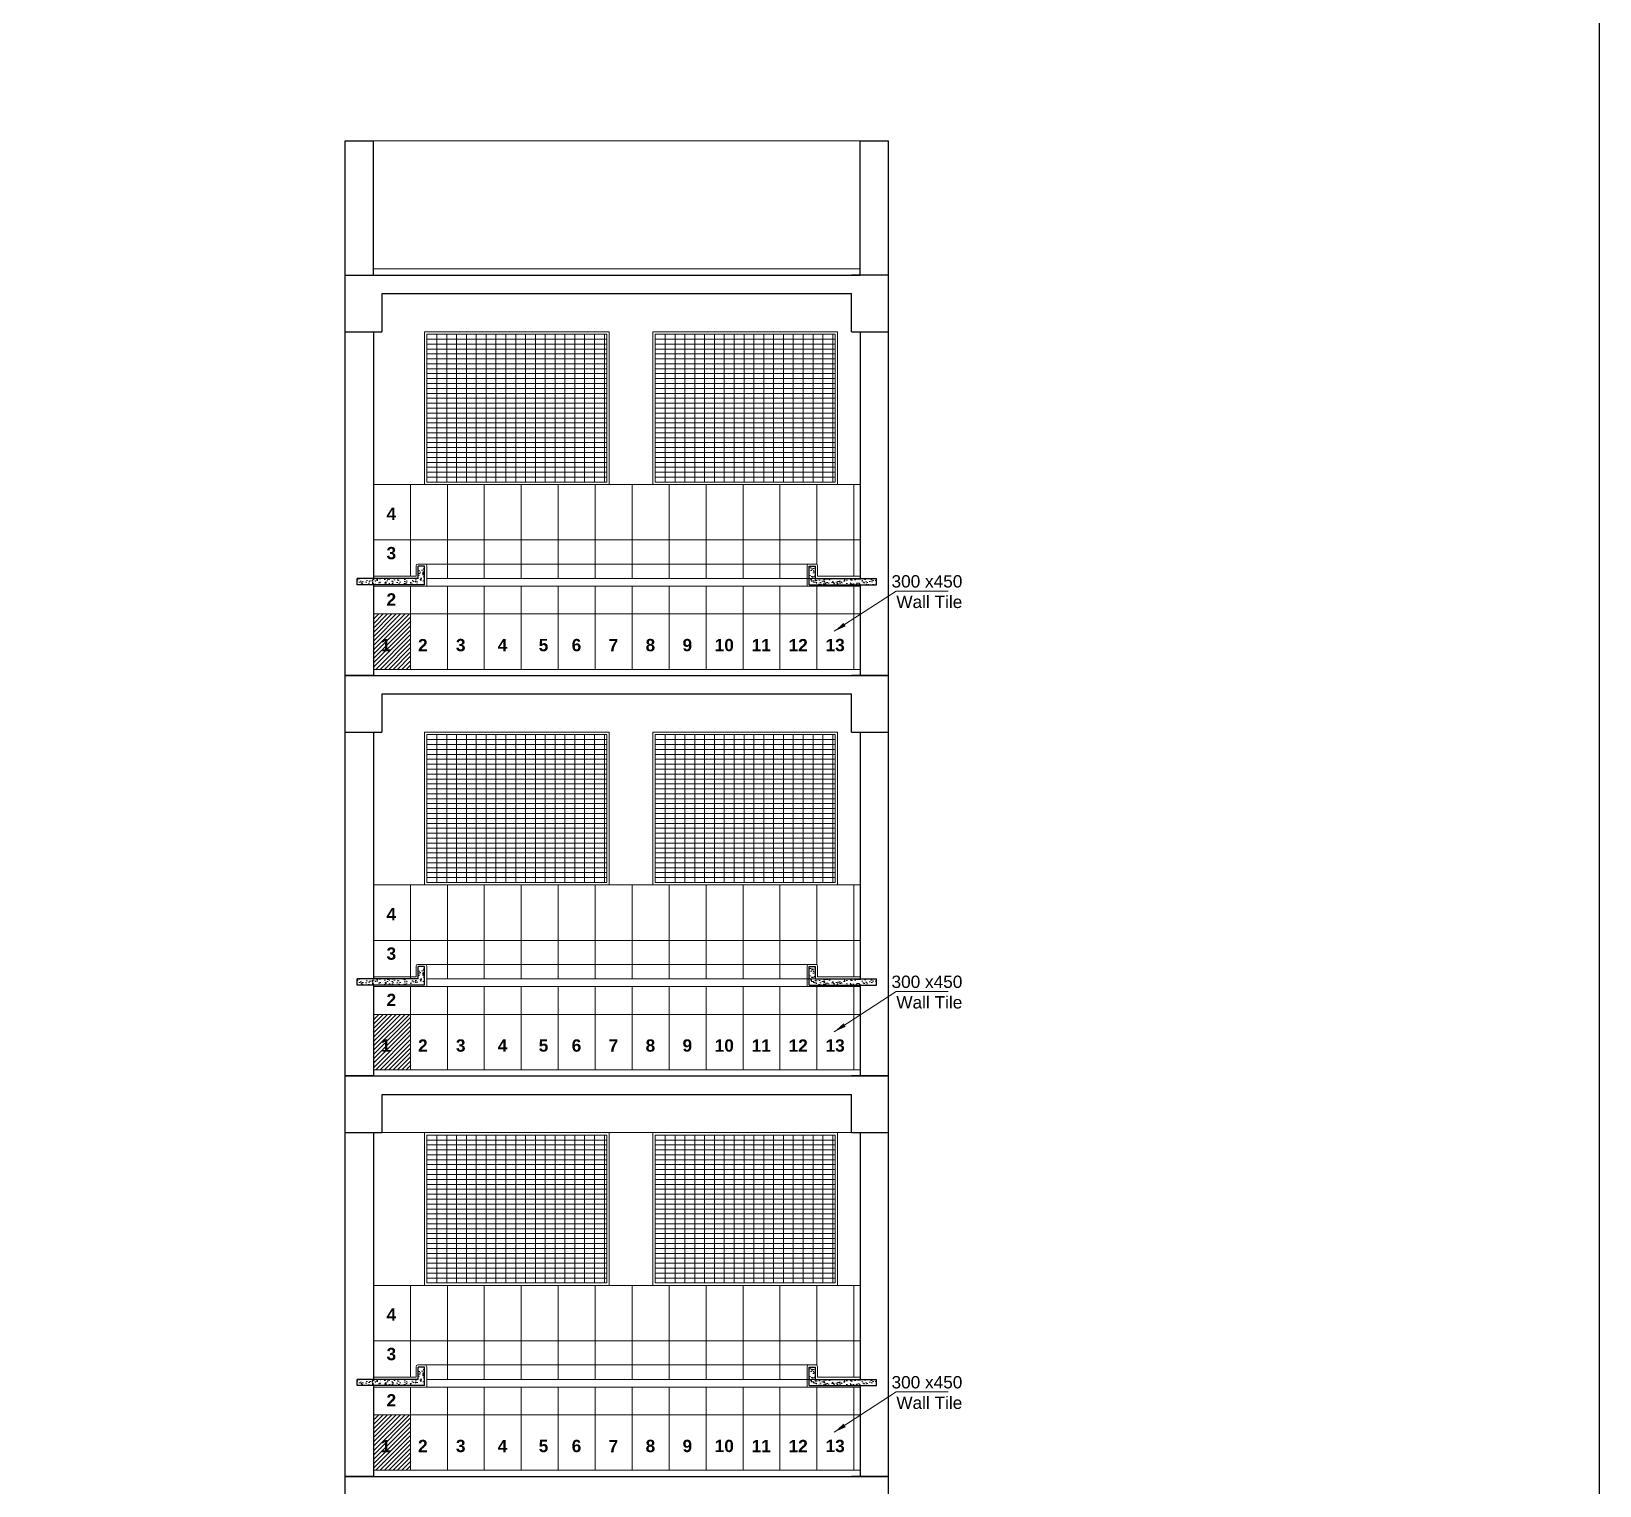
# Model space of a CAD drawing. Header units: millimetres. Extents: x 3614 to 12428, y -844 to 6844.
# Drawn here: x 5612.4 to 5625.13, y -794.85 to -783.04 of the extents above; entities that cross this region are included whole.
import ezdxf

# ---------------------------------------------------------------- set-up
doc = ezdxf.new("R2010")
doc.units = ezdxf.units.MM
doc.header["$LTSCALE"] = 40
doc.header["$MEASUREMENT"] = 0
doc.linetypes.add('DASHED', pattern=[0.75, 0.5, -0.25])
doc.layers.get('0').update_dxf_attribs({"linetype": 'CONTINUOUS', "lineweight": 20})
for name, color, linetype, lineweight in [('brick Hatch', 30, 'CONTINUOUS', 13), ('Dim', 220, 'CONTINUOUS', 15), ('Door', 54, 'CONTINUOUS', 18), ('FLOOR FINISH', 10, 'CONTINUOUS', 15), ('Hatch', 42, 'CONTINUOUS', 15), ('Plaster', 141, 'CONTINUOUS', 5), ('slab', 7, 'CONTINUOUS', 30), ('TEXT', 7, 'CONTINUOUS', 20), ('Ventilator', 6, 'DASHED', 18), ('Wall', 7, 'CONTINUOUS', 30), ('WALL TILE', 40, 'CONTINUOUS', 13)]:
    doc.layers.add(name, color=color, linetype=linetype, lineweight=lineweight)
doc.styles.add('DIM', font='arial.ttf')
doc.styles.add('dim-stylus bt', font='arial.ttf')
doc.dimstyles.new('Copy of 1  100 SMALL', dxfattribs={"dimscale": 100, "dimtxt": 4.5, "dimasz": 3, "dimexe": 1.5, "dimexo": 0, "dimgap": 1, "dimtad": 1, "dimdec": 0, "dimzin": 0, "dimdsep": 46, "dimtxsty": 'dim-stylus bt', "dimblk": 'ARCHTICK', "dimcen": 0, "dimdle": 1.5, "dimclrd": 256, "dimclre": 256, "dimclrt": 7, "dimadec": 0, "dimazin": 0, "dimtfac": 0.7, "dimtdec": 0, "dimtofl": 0, "dimtmove": 2, "dimatfit": 3, "dimfxl": 0, "dimtolj": 1, "dimtzin": 0, "dimlwd": 15, "dimlwe": 15, "dimarcsym": 0})
pattern_1 = [(50, (2242.05193, -279.82794), (0.0717260183, -0.0062752135), [0.0075, -0.0825]), (355, (2242.05193, -279.82794), (-0.0138751334, 0.0752192134), [0.006, -0.066]), (100.4514, (2242.05791, -279.828464), (0.0578509382, 0.0689439542), [0.006374019, -0.0701142112]), (46.1842, (2242.05193, -279.80794), (0.1067241049, -0.0165519014), [0.01125, -0.12375]), (96.6356, (2242.06083, -279.80932), (0.0934662706, 0.097411787), [0.0095610288, -0.1051713]), (351.1842, (2242.05193, -279.80794), (0.0934661945, 0.09741186), [0.009, -0.099]), (21, (2242.06193, -279.81294), (0.0596907052, -0.0402618891), [0.0075, -0.0825]), (326, (2242.06193, -279.81294), (0.0243315332, 0.0725150045), [0.006, -0.066]), (71.4514, (2242.066906, -279.816296), (0.0840222629, 0.0322530497), [0.006374019, -0.0701142112]), (37.5, (2242.051932, -279.82794), (0.00121598553, 0.03328938538), [0, -0.0652, 0, -0.067, 0, -0.06625]), (7.5, (2242.05193, -279.82794), (0.02630695374, 0.0394411712), [0, -0.0382, 0, -0.0637, 0, -0.02525]), (327.5, (2242.029632, -279.82794), (0.05338224362, -0.00225548717), [0, -0.025, 0, -0.078, 0, -0.1035]), (317.5, (2242.01963, -279.82794), (0.05831861693, 0.01001049823), [0, -0.0325, 0, -0.0518, 0, -0.0735])]
pattern_2 = [(50, (2242.05193, -283.07794), (0.0717260183, -0.0062752135), [0.0075, -0.0825]), (355, (2242.05193, -283.07794), (-0.0138751334, 0.0752192134), [0.006, -0.066]), (100.4514, (2242.05791, -283.078464), (0.0578509382, 0.0689439542), [0.006374019, -0.0701142112]), (46.1842, (2242.05193, -283.05794), (0.1067241049, -0.0165519014), [0.01125, -0.12375]), (96.6356, (2242.06083, -283.05932), (0.0934662706, 0.097411787), [0.0095610288, -0.1051713]), (351.1842, (2242.05193, -283.05794), (0.0934661945, 0.09741186), [0.009, -0.099]), (21, (2242.06193, -283.06294), (0.0596907052, -0.0402618891), [0.0075, -0.0825]), (326, (2242.06193, -283.06294), (0.0243315332, 0.0725150045), [0.006, -0.066]), (71.4514, (2242.066906, -283.066296), (0.0840222629, 0.0322530497), [0.006374019, -0.0701142112]), (37.5, (2242.051932, -283.07794), (0.00121598553, 0.03328938538), [0, -0.0652, 0, -0.067, 0, -0.06625]), (7.5, (2242.05193, -283.07794), (0.02630695374, 0.0394411712), [0, -0.0382, 0, -0.0637, 0, -0.02525]), (327.5, (2242.029632, -283.07794), (0.05338224362, -0.00225548717), [0, -0.025, 0, -0.078, 0, -0.1035]), (317.5, (2242.01963, -283.07794), (0.05831861693, 0.01001049823), [0, -0.0325, 0, -0.0518, 0, -0.0735])]
pattern_3 = [(50, (2242.05193, -286.32794), (0.0717260183, -0.0062752135), [0.0075, -0.0825]), (355, (2242.05193, -286.32794), (-0.0138751334, 0.0752192134), [0.006, -0.066]), (100.4514, (2242.05791, -286.328464), (0.0578509382, 0.0689439542), [0.006374019, -0.0701142112]), (46.1842, (2242.05193, -286.30794), (0.1067241049, -0.0165519014), [0.01125, -0.12375]), (96.6356, (2242.06083, -286.30932), (0.0934662706, 0.097411787), [0.0095610288, -0.1051713]), (351.1842, (2242.05193, -286.30794), (0.0934661945, 0.09741186), [0.009, -0.099]), (21, (2242.06193, -286.31294), (0.0596907052, -0.0402618891), [0.0075, -0.0825]), (326, (2242.06193, -286.31294), (0.0243315332, 0.0725150045), [0.006, -0.066]), (71.4514, (2242.066906, -286.316296), (0.0840222629, 0.0322530497), [0.006374019, -0.0701142112]), (37.5, (2242.051932, -286.32794), (0.00121598553, 0.03328938538), [0, -0.0652, 0, -0.067, 0, -0.06625]), (7.5, (2242.05193, -286.32794), (0.02630695374, 0.0394411712), [0, -0.0382, 0, -0.0637, 0, -0.02525]), (327.5, (2242.029632, -286.32794), (0.05338224362, -0.00225548717), [0, -0.025, 0, -0.078, 0, -0.1035]), (317.5, (2242.01963, -286.32794), (0.05831861693, 0.01001049823), [0, -0.0325, 0, -0.0518, 0, -0.0735])]

# ---------------------------------------------------------------- blocks, each defined once
blk = doc.blocks.new('_ArchTick')
at = {"color": 0, "const_width": 0.15}
blk.add_lwpolyline([(-0.5, -0.5), (0.5, 0.5)], dxfattribs=at)

msp = doc.modelspace()

# ---------------------------------------------------------------- hatches: boundary and pattern name
at = {"layer": 'Hatch', "ltscale": 0.05}
h = msp.add_hatch(dxfattribs=at)
h.set_pattern_fill('AR-CONC', color=256, scale=0.01, style=0)
h.set_pattern_definition(pattern_1)
h.paths.add_polyline_path([(5615.0396, -787.5338), (5615.0396, -787.4838), (5615.5366, -787.4838), (5615.5366, -787.3838), (5615.5866, -787.3838), (5615.5866, -787.5338)])
h = msp.add_hatch(dxfattribs=at)
h.set_pattern_fill('AR-CONC', color=256, scale=0.01, style=0)
h.set_pattern_definition(pattern_1)
h.paths.add_polyline_path([(5619.257, -787.5338), (5619.257, -787.4838), (5618.76, -787.4838), (5618.76, -787.3838), (5618.71, -787.3838), (5618.71, -787.5338)])
h = msp.add_hatch(dxfattribs=at)
h.set_pattern_fill('AR-CONC', color=256, scale=0.01, style=0)
h.set_pattern_definition(pattern_2)
h.paths.add_polyline_path([(5615.0396, -790.7838), (5615.0396, -790.7338), (5615.5366, -790.7338), (5615.5366, -790.6338), (5615.5866, -790.6338), (5615.5866, -790.7838)])
h = msp.add_hatch(dxfattribs=at)
h.set_pattern_fill('AR-CONC', color=256, scale=0.01, style=0)
h.set_pattern_definition(pattern_2)
h.paths.add_polyline_path([(5619.257, -790.7838), (5619.257, -790.7338), (5618.76, -790.7338), (5618.76, -790.6338), (5618.71, -790.6338), (5618.71, -790.7838)])
h = msp.add_hatch(dxfattribs=at)
h.set_pattern_fill('AR-CONC', color=256, scale=0.01, style=0)
h.set_pattern_definition(pattern_3)
h.paths.add_polyline_path([(5615.0396, -794.0338), (5615.0396, -793.9838), (5615.5366, -793.9838), (5615.5366, -793.8838), (5615.5866, -793.8838), (5615.5866, -794.0338)])
h = msp.add_hatch(dxfattribs=at)
h.set_pattern_fill('AR-CONC', color=256, scale=0.01, style=0)
h.set_pattern_definition(pattern_3)
h.paths.add_polyline_path([(5619.257, -794.0338), (5619.257, -793.9838), (5618.76, -793.9838), (5618.76, -793.8838), (5618.71, -793.8838), (5618.71, -794.0338)])
at = {"layer": 'WALL TILE'}
h = msp.add_hatch(dxfattribs=at)
h.set_pattern_fill('ANSI31', color=256, scale=0.2, style=0)
h.set_pattern_definition([(45, (1590.206838, -246.178847), (-0.01767766953, 0.01767766953), [])])
h.paths.add_polyline_path([(5615.2295, -787.939), (5615.3234, -787.939), (5615.3234, -788.0894), (5615.2295, -788.0894)], flags=24)
h.paths.add_polyline_path([(5615.1726, -787.7708), (5615.1726, -788.2208), (5615.4706, -788.2208), (5615.4706, -787.7708)])
h = msp.add_hatch(dxfattribs=at)
h.set_pattern_fill('ANSI31', color=256, scale=0.2, style=0)
h.set_pattern_definition([(45, (1590.206838, -249.428847), (-0.01767766953, 0.01767766953), [])])
h.paths.add_polyline_path([(5615.2295, -791.189), (5615.3234, -791.189), (5615.3234, -791.3394), (5615.2295, -791.3394)], flags=24)
h.paths.add_polyline_path([(5615.1726, -791.0208), (5615.1726, -791.4708), (5615.4706, -791.4708), (5615.4706, -791.0208)])
h = msp.add_hatch(dxfattribs=at)
h.set_pattern_fill('ANSI31', color=256, scale=0.2, style=0)
h.set_pattern_definition([(45, (1590.206838, -252.678847), (-0.01767766953, 0.01767766953), [])])
h.paths.add_polyline_path([(5615.2295, -794.439), (5615.3234, -794.439), (5615.3234, -794.5894), (5615.2295, -794.5894)], flags=24)
h.paths.add_polyline_path([(5615.1726, -794.2708), (5615.1726, -794.7208), (5615.4706, -794.7208), (5615.4706, -794.2708)])

# ---------------------------------------------------------------- linework, layer by layer
at = {"layer": 'brick Hatch', "ltscale": 0.05}
for p, q in [((5615.607, -786.7008), (5615.607, -785.5008)), ((5615.607, -785.5008), (5617.067, -785.5008)), ((5615.607, -785.5408), (5617.067, -785.5408)), ((5615.607, -785.5808), (5617.067, -785.5808)), ((5615.687, -786.7008), (5615.687, -785.5008)), ((5615.767, -786.7008), (5615.767, -785.5008)), ((5615.847, -786.7008), (5615.847, -785.5008)), ((5615.927, -786.7008), (5615.927, -785.5008)), ((5616.007, -786.7008), (5616.007, -785.5008)), ((5616.087, -786.7008), (5616.087, -785.5008)), ((5616.167, -786.7008), (5616.167, -785.5008)), ((5616.247, -786.7008), (5616.247, -785.5008)), ((5616.327, -786.7008), (5616.327, -785.5008)), ((5616.407, -786.7008), (5616.407, -785.5008)), ((5616.487, -786.7008), (5616.487, -785.5008)), ((5616.567, -786.7008), (5616.567, -785.5008)), ((5616.647, -786.7008), (5616.647, -785.5008)), ((5616.727, -786.7008), (5616.727, -785.5008)), ((5616.807, -786.7008), (5616.807, -785.5008)), ((5616.887, -786.7008), (5616.887, -785.5008)), ((5616.967, -786.7008), (5616.967, -785.5008)), ((5617.047, -786.7008), (5617.047, -785.5008)), ((5617.4606, -785.5408), (5618.9206, -785.5408)), ((5617.4606, -785.5808), (5618.9206, -785.5808)), ((5617.5406, -786.7008), (5617.5406, -785.5008)), ((5617.6206, -786.7008), (5617.6206, -785.5008)), ((5617.7006, -786.7008), (5617.7006, -785.5008)), ((5617.7806, -786.7008), (5617.7806, -785.5008)), ((5617.8606, -786.7008), (5617.8606, -785.5008)), ((5617.9406, -786.7008), (5617.9406, -785.5008)), ((5618.0206, -786.7008), (5618.0206, -785.5008)), ((5618.1006, -786.7008), (5618.1006, -785.5008)), ((5618.1806, -786.7008), (5618.1806, -785.5008)), ((5618.2606, -786.7008), (5618.2606, -785.5008)), ((5618.3406, -786.7008), (5618.3406, -785.5008)), ((5618.4206, -786.7008), (5618.4206, -785.5008)), ((5618.5006, -786.7008), (5618.5006, -785.5008)), ((5618.5806, -786.7008), (5618.5806, -785.5008)), ((5618.6606, -786.7008), (5618.6606, -785.5008)), ((5618.7406, -786.7008), (5618.7406, -785.5008)), ((5618.8206, -786.7008), (5618.8206, -785.5008)), ((5618.9006, -786.7008), (5618.9006, -785.5008)), ((5615.607, -785.6208), (5617.067, -785.6208)), ((5615.607, -785.6608), (5617.067, -785.6608)), ((5615.607, -785.7008), (5617.067, -785.7008)), ((5617.4606, -785.6208), (5618.9206, -785.6208)), ((5617.4606, -785.6608), (5618.9206, -785.6608)), ((5617.4606, -785.7008), (5618.9206, -785.7008)), ((5615.607, -785.7408), (5617.067, -785.7408)), ((5615.607, -785.7808), (5617.067, -785.7808)), ((5615.607, -785.8208), (5617.067, -785.8208)), ((5617.4606, -785.7408), (5618.9206, -785.7408)), ((5617.4606, -785.7808), (5618.9206, -785.7808)), ((5617.4606, -785.8208), (5618.9206, -785.8208)), ((5615.607, -785.8608), (5617.067, -785.8608)), ((5615.607, -785.9008), (5617.067, -785.9008)), ((5615.607, -785.9408), (5617.067, -785.9408)), ((5615.607, -785.9808), (5617.067, -785.9808)), ((5617.4606, -785.8608), (5618.9206, -785.8608)), ((5617.4606, -785.9008), (5618.9206, -785.9008)), ((5617.4606, -785.9408), (5618.9206, -785.9408)), ((5617.4606, -785.9808), (5618.9206, -785.9808)), ((5615.607, -786.0208), (5617.067, -786.0208)), ((5615.607, -786.0608), (5617.067, -786.0608)), ((5615.607, -786.1008), (5617.067, -786.1008)), ((5617.4606, -786.0208), (5618.9206, -786.0208)), ((5617.4606, -786.0608), (5618.9206, -786.0608)), ((5617.4606, -786.1008), (5618.9206, -786.1008)), ((5615.607, -786.1408), (5617.067, -786.1408)), ((5615.607, -786.1808), (5617.067, -786.1808)), ((5615.607, -786.2208), (5617.067, -786.2208)), ((5617.4606, -786.1408), (5618.9206, -786.1408)), ((5617.4606, -786.1808), (5618.9206, -786.1808)), ((5617.4606, -786.2208), (5618.9206, -786.2208)), ((5615.607, -786.2608), (5617.067, -786.2608)), ((5615.607, -786.3008), (5617.067, -786.3008)), ((5615.607, -786.3408), (5617.067, -786.3408)), ((5617.4606, -786.2608), (5618.9206, -786.2608)), ((5617.4606, -786.3008), (5618.9206, -786.3008)), ((5617.4606, -786.3408), (5618.9206, -786.3408)), ((5615.607, -786.3808), (5617.067, -786.3808)), ((5615.607, -786.4208), (5617.067, -786.4208)), ((5615.607, -786.4608), (5617.067, -786.4608)), ((5617.4606, -786.3808), (5618.9206, -786.3808)), ((5617.4606, -786.4208), (5618.9206, -786.4208)), ((5617.4606, -786.4608), (5618.9206, -786.4608)), ((5615.607, -786.5008), (5617.067, -786.5008)), ((5615.607, -786.5408), (5617.067, -786.5408)), ((5615.607, -786.5808), (5617.067, -786.5808)), ((5617.4606, -786.5008), (5618.9206, -786.5008)), ((5617.4606, -786.5408), (5618.9206, -786.5408)), ((5617.4606, -786.5808), (5618.9206, -786.5808)), ((5615.607, -786.6208), (5617.067, -786.6208)), ((5615.607, -786.6608), (5617.067, -786.6608)), ((5615.607, -786.7008), (5617.067, -786.7008)), ((5617.4606, -786.6208), (5618.9206, -786.6208)), ((5617.4606, -786.6608), (5618.9206, -786.6608)), ((5615.607, -789.9508), (5615.607, -788.7508)), ((5615.607, -788.7508), (5617.067, -788.7508)), ((5615.687, -789.9508), (5615.687, -788.7508)), ((5615.767, -789.9508), (5615.767, -788.7508)), ((5615.847, -789.9508), (5615.847, -788.7508)), ((5615.927, -789.9508), (5615.927, -788.7508)), ((5616.007, -789.9508), (5616.007, -788.7508)), ((5616.087, -789.9508), (5616.087, -788.7508)), ((5616.167, -789.9508), (5616.167, -788.7508)), ((5616.247, -789.9508), (5616.247, -788.7508)), ((5616.327, -789.9508), (5616.327, -788.7508)), ((5616.407, -789.9508), (5616.407, -788.7508)), ((5616.487, -789.9508), (5616.487, -788.7508)), ((5616.567, -789.9508), (5616.567, -788.7508)), ((5616.647, -789.9508), (5616.647, -788.7508)), ((5616.727, -789.9508), (5616.727, -788.7508)), ((5616.807, -789.9508), (5616.807, -788.7508)), ((5616.887, -789.9508), (5616.887, -788.7508)), ((5616.967, -789.9508), (5616.967, -788.7508)), ((5617.047, -789.9508), (5617.047, -788.7508)), ((5617.5406, -789.9508), (5617.5406, -788.7508)), ((5617.6206, -789.9508), (5617.6206, -788.7508)), ((5617.7006, -789.9508), (5617.7006, -788.7508)), ((5617.7806, -789.9508), (5617.7806, -788.7508)), ((5617.8606, -789.9508), (5617.8606, -788.7508)), ((5617.9406, -789.9508), (5617.9406, -788.7508)), ((5618.0206, -789.9508), (5618.0206, -788.7508)), ((5618.1006, -789.9508), (5618.1006, -788.7508)), ((5618.1806, -789.9508), (5618.1806, -788.7508)), ((5618.2606, -789.9508), (5618.2606, -788.7508)), ((5618.3406, -789.9508), (5618.3406, -788.7508)), ((5618.4206, -789.9508), (5618.4206, -788.7508)), ((5618.5006, -789.9508), (5618.5006, -788.7508)), ((5618.5806, -789.9508), (5618.5806, -788.7508)), ((5618.6606, -789.9508), (5618.6606, -788.7508)), ((5618.7406, -789.9508), (5618.7406, -788.7508)), ((5618.8206, -789.9508), (5618.8206, -788.7508)), ((5618.9006, -789.9508), (5618.9006, -788.7508)), ((5615.607, -788.7908), (5617.067, -788.7908)), ((5615.607, -788.8308), (5617.067, -788.8308)), ((5615.607, -788.8708), (5617.067, -788.8708)), ((5615.607, -788.9108), (5617.067, -788.9108)), ((5617.4606, -788.7908), (5618.9206, -788.7908)), ((5617.4606, -788.8308), (5618.9206, -788.8308)), ((5617.4606, -788.8708), (5618.9206, -788.8708)), ((5617.4606, -788.9108), (5618.9206, -788.9108)), ((5615.607, -788.9508), (5617.067, -788.9508)), ((5615.607, -788.9908), (5617.067, -788.9908)), ((5615.607, -789.0308), (5617.067, -789.0308)), ((5617.4606, -788.9508), (5618.9206, -788.9508)), ((5617.4606, -788.9908), (5618.9206, -788.9908)), ((5617.4606, -789.0308), (5618.9206, -789.0308)), ((5615.607, -789.0708), (5617.067, -789.0708)), ((5615.607, -789.1108), (5617.067, -789.1108)), ((5615.607, -789.1508), (5617.067, -789.1508)), ((5617.4606, -789.0708), (5618.9206, -789.0708)), ((5617.4606, -789.1108), (5618.9206, -789.1108)), ((5617.4606, -789.1508), (5618.9206, -789.1508)), ((5615.607, -789.1908), (5617.067, -789.1908)), ((5615.607, -789.2308), (5617.067, -789.2308)), ((5615.607, -789.2708), (5617.067, -789.2708)), ((5617.4606, -789.1908), (5618.9206, -789.1908)), ((5617.4606, -789.2308), (5618.9206, -789.2308)), ((5617.4606, -789.2708), (5618.9206, -789.2708)), ((5615.607, -789.3108), (5617.067, -789.3108)), ((5615.607, -789.3508), (5617.067, -789.3508)), ((5615.607, -789.3908), (5617.067, -789.3908)), ((5617.4606, -789.3108), (5618.9206, -789.3108)), ((5617.4606, -789.3508), (5618.9206, -789.3508)), ((5617.4606, -789.3908), (5618.9206, -789.3908)), ((5615.607, -789.4308), (5617.067, -789.4308)), ((5615.607, -789.4708), (5617.067, -789.4708)), ((5615.607, -789.5108), (5617.067, -789.5108)), ((5617.4606, -789.4308), (5618.9206, -789.4308)), ((5617.4606, -789.4708), (5618.9206, -789.4708)), ((5617.4606, -789.5108), (5618.9206, -789.5108)), ((5615.607, -789.5508), (5617.067, -789.5508)), ((5615.607, -789.5908), (5617.067, -789.5908)), ((5615.607, -789.6308), (5617.067, -789.6308)), ((5615.607, -789.6708), (5617.067, -789.6708)), ((5617.4606, -789.5508), (5618.9206, -789.5508)), ((5617.4606, -789.5908), (5618.9206, -789.5908)), ((5617.4606, -789.6308), (5618.9206, -789.6308)), ((5617.4606, -789.6708), (5618.9206, -789.6708)), ((5615.607, -789.7108), (5617.067, -789.7108)), ((5615.607, -789.7508), (5617.067, -789.7508)), ((5615.607, -789.7908), (5617.067, -789.7908)), ((5617.4606, -789.7108), (5618.9206, -789.7108)), ((5617.4606, -789.7508), (5618.9206, -789.7508)), ((5617.4606, -789.7908), (5618.9206, -789.7908)), ((5615.607, -789.8308), (5617.067, -789.8308)), ((5615.607, -789.8708), (5617.067, -789.8708)), ((5615.607, -789.9108), (5617.067, -789.9108)), ((5617.4606, -789.8308), (5618.9206, -789.8308)), ((5617.4606, -789.8708), (5618.9206, -789.8708)), ((5617.4606, -789.9108), (5618.9206, -789.9108)), ((5615.607, -789.9508), (5617.067, -789.9508)), ((5615.607, -793.2008), (5615.607, -792.0008)), ((5615.607, -792.0008), (5617.067, -792.0008)), ((5615.607, -792.0408), (5617.067, -792.0408)), ((5615.607, -792.0808), (5617.067, -792.0808)), ((5615.687, -793.2008), (5615.687, -792.0008)), ((5615.767, -793.2008), (5615.767, -792.0008)), ((5615.847, -793.2008), (5615.847, -792.0008)), ((5615.927, -793.2008), (5615.927, -792.0008)), ((5616.007, -793.2008), (5616.007, -792.0008)), ((5616.087, -793.2008), (5616.087, -792.0008)), ((5616.167, -793.2008), (5616.167, -792.0008)), ((5616.247, -793.2008), (5616.247, -792.0008)), ((5616.327, -793.2008), (5616.327, -792.0008)), ((5616.407, -793.2008), (5616.407, -792.0008)), ((5616.487, -793.2008), (5616.487, -792.0008)), ((5616.567, -793.2008), (5616.567, -792.0008)), ((5616.647, -793.2008), (5616.647, -792.0008)), ((5616.727, -793.2008), (5616.727, -792.0008)), ((5616.807, -793.2008), (5616.807, -792.0008)), ((5616.887, -793.2008), (5616.887, -792.0008)), ((5616.967, -793.2008), (5616.967, -792.0008)), ((5617.047, -793.2008), (5617.047, -792.0008)), ((5617.4606, -792.0408), (5618.9206, -792.0408)), ((5617.4606, -792.0808), (5618.9206, -792.0808)), ((5617.5406, -793.2008), (5617.5406, -792.0008)), ((5617.6206, -793.2008), (5617.6206, -792.0008)), ((5617.7006, -793.2008), (5617.7006, -792.0008)), ((5617.7806, -793.2008), (5617.7806, -792.0008)), ((5617.8606, -793.2008), (5617.8606, -792.0008)), ((5617.9406, -793.2008), (5617.9406, -792.0008)), ((5618.0206, -793.2008), (5618.0206, -792.0008)), ((5618.1006, -793.2008), (5618.1006, -792.0008)), ((5618.1806, -793.2008), (5618.1806, -792.0008)), ((5618.2606, -793.2008), (5618.2606, -792.0008)), ((5618.3406, -793.2008), (5618.3406, -792.0008)), ((5618.4206, -793.2008), (5618.4206, -792.0008)), ((5618.5006, -793.2008), (5618.5006, -792.0008)), ((5618.5806, -793.2008), (5618.5806, -792.0008)), ((5618.6606, -793.2008), (5618.6606, -792.0008)), ((5618.7406, -793.2008), (5618.7406, -792.0008)), ((5618.8206, -793.2008), (5618.8206, -792.0008)), ((5618.9006, -793.2008), (5618.9006, -792.0008)), ((5615.607, -792.1208), (5617.067, -792.1208)), ((5615.607, -792.1608), (5617.067, -792.1608)), ((5615.607, -792.2008), (5617.067, -792.2008)), ((5617.4606, -792.1208), (5618.9206, -792.1208)), ((5617.4606, -792.1608), (5618.9206, -792.1608)), ((5617.4606, -792.2008), (5618.9206, -792.2008)), ((5615.607, -792.2408), (5617.067, -792.2408)), ((5615.607, -792.2808), (5617.067, -792.2808)), ((5615.607, -792.3208), (5617.067, -792.3208)), ((5617.4606, -792.2408), (5618.9206, -792.2408)), ((5617.4606, -792.2808), (5618.9206, -792.2808)), ((5617.4606, -792.3208), (5618.9206, -792.3208)), ((5615.607, -792.3608), (5617.067, -792.3608)), ((5615.607, -792.4008), (5617.067, -792.4008)), ((5615.607, -792.4408), (5617.067, -792.4408)), ((5617.4606, -792.3608), (5618.9206, -792.3608)), ((5617.4606, -792.4008), (5618.9206, -792.4008)), ((5617.4606, -792.4408), (5618.9206, -792.4408)), ((5615.607, -792.4808), (5617.067, -792.4808)), ((5615.607, -792.5208), (5617.067, -792.5208)), ((5615.607, -792.5608), (5617.067, -792.5608)), ((5615.607, -792.6008), (5617.067, -792.6008)), ((5617.4606, -792.4808), (5618.9206, -792.4808)), ((5617.4606, -792.5208), (5618.9206, -792.5208)), ((5617.4606, -792.5608), (5618.9206, -792.5608)), ((5617.4606, -792.6008), (5618.9206, -792.6008)), ((5615.607, -792.6408), (5617.067, -792.6408)), ((5615.607, -792.6808), (5617.067, -792.6808)), ((5615.607, -792.7208), (5617.067, -792.7208)), ((5617.4606, -792.6408), (5618.9206, -792.6408)), ((5617.4606, -792.6808), (5618.9206, -792.6808)), ((5617.4606, -792.7208), (5618.9206, -792.7208)), ((5615.607, -792.7608), (5617.067, -792.7608)), ((5615.607, -792.8008), (5617.067, -792.8008)), ((5615.607, -792.8408), (5617.067, -792.8408)), ((5617.4606, -792.7608), (5618.9206, -792.7608)), ((5617.4606, -792.8008), (5618.9206, -792.8008)), ((5617.4606, -792.8408), (5618.9206, -792.8408)), ((5615.607, -792.8808), (5617.067, -792.8808)), ((5615.607, -792.9208), (5617.067, -792.9208)), ((5615.607, -792.9608), (5617.067, -792.9608)), ((5617.4606, -792.8808), (5618.9206, -792.8808)), ((5617.4606, -792.9208), (5618.9206, -792.9208)), ((5617.4606, -792.9608), (5618.9206, -792.9608)), ((5615.607, -793.0008), (5617.067, -793.0008)), ((5615.607, -793.0408), (5617.067, -793.0408)), ((5615.607, -793.0808), (5617.067, -793.0808)), ((5617.4606, -793.0008), (5618.9206, -793.0008)), ((5617.4606, -793.0408), (5618.9206, -793.0408)), ((5617.4606, -793.0808), (5618.9206, -793.0808)), ((5615.607, -793.1208), (5617.067, -793.1208)), ((5615.607, -793.1608), (5617.067, -793.1608)), ((5615.607, -793.2008), (5617.067, -793.2008)), ((5617.4606, -793.1208), (5618.9206, -793.1208)), ((5617.4606, -793.1608), (5618.9206, -793.1608))]:
    msp.add_line(p, q, dxfattribs=at)
at = {"layer": 'Door', "ltscale": 0.05}
msp.add_line((5615.1726, -783.9308), (5619.124, -783.9308), dxfattribs=at)
at = {"layer": 'FLOOR FINISH', "ltscale": 0.05}
for p, q in [((5614.9426, -785.0208), (5619.354, -785.0208)), ((5615.1726, -784.9708), (5619.124, -784.9708)), ((5615.5896, -787.3658), (5618.7726, -787.3658)), ((5615.6046, -787.4838), (5619.124, -787.4838)), ((5615.6046, -787.5458), (5619.124, -787.5458)), ((5615.1726, -788.2208), (5619.124, -788.2208)), ((5615.1726, -788.2208), (5619.124, -788.2208)), ((5615.5896, -790.6158), (5618.7726, -790.6158)), ((5615.6046, -790.7338), (5619.124, -790.7338)), ((5615.6046, -790.7958), (5619.124, -790.7958)), ((5615.1726, -791.4708), (5619.124, -791.4708)), ((5615.1726, -791.4708), (5619.124, -791.4708)), ((5614.9426, -791.9808), (5619.354, -791.9808)), ((5615.5896, -793.8658), (5618.7726, -793.8658)), ((5615.6046, -793.9838), (5619.124, -793.9838)), ((5615.6046, -794.0458), (5619.124, -794.0458)), ((5615.1726, -794.7208), (5619.124, -794.7208)), ((5615.1726, -794.7208), (5619.124, -794.7208))]:
    msp.add_line(p, q, dxfattribs=at)
at = {"layer": 'Plaster', "ltscale": 0.05}
for p, q in [((5615.5186, -787.4658), (5615.5186, -787.3808)), ((5615.5896, -787.3658), (5615.5336, -787.3658)), ((5615.6046, -787.5458), (5615.6046, -787.3808)), ((5618.692, -787.5458), (5618.692, -787.3808)), ((5618.707, -787.3658), (5618.763, -787.3658)), ((5618.778, -787.4658), (5618.778, -787.3808)), ((5615.5186, -787.4658), (5615.1726, -787.4658)), ((5618.778, -787.4658), (5619.124, -787.4658)), ((5615.6046, -787.5458), (5615.1726, -787.5458)), ((5618.692, -787.5458), (5619.124, -787.5458)), ((5615.5186, -790.7158), (5615.5186, -790.6308)), ((5615.5896, -790.6158), (5615.5336, -790.6158)), ((5615.6046, -790.7958), (5615.6046, -790.6308)), ((5618.692, -790.7958), (5618.692, -790.6308)), ((5618.707, -790.6158), (5618.763, -790.6158)), ((5618.778, -790.7158), (5618.778, -790.6308)), ((5615.5186, -790.7158), (5615.1726, -790.7158)), ((5615.6046, -790.7958), (5615.1726, -790.7958)), ((5618.692, -790.7958), (5619.124, -790.7958)), ((5618.778, -790.7158), (5619.124, -790.7158)), ((5615.5896, -793.8658), (5615.5336, -793.8658)), ((5618.707, -793.8658), (5618.763, -793.8658)), ((5615.5186, -793.9658), (5615.1726, -793.9658)), ((5615.5186, -793.9658), (5615.5186, -793.8808)), ((5615.6046, -794.0458), (5615.6046, -793.8808)), ((5618.692, -794.0458), (5618.692, -793.8808)), ((5618.778, -793.9658), (5618.778, -793.8808)), ((5618.778, -793.9658), (5619.124, -793.9658)), ((5615.6046, -794.0458), (5615.1726, -794.0458)), ((5618.692, -794.0458), (5619.124, -794.0458))]:
    msp.add_line(p, q, dxfattribs=at)
for centre, start, end in [((5615.5336, -787.3808), 90, 180), ((5615.5896, -787.3808), 0, 90), ((5618.707, -787.3808), 90, 180), ((5618.763, -787.3808), 0, 90), ((5615.5336, -790.6308), 90, 180), ((5615.5896, -790.6308), 0, 90), ((5618.707, -790.6308), 90, 180), ((5618.763, -790.6308), 0, 90), ((5615.5336, -793.8808), 90, 180), ((5615.5896, -793.8808), 0, 90), ((5618.707, -793.8808), 90, 180), ((5618.763, -793.8808), 0, 90)]:
    msp.add_arc(centre, 0.015, start, end, dxfattribs=at)
at = {"layer": 'slab', "color": 5, "ltscale": 0.05}
for p, q in [((5614.9426, -785.0208), (5615.2426, -785.0208)), ((5614.9426, -785.4808), (5614.9426, -785.0208)), ((5615.2426, -785.0208), (5619.124, -785.0208)), ((5619.354, -785.0208), (5619.054, -785.0208)), ((5619.354, -785.4808), (5619.354, -785.0208)), ((5615.2426, -785.4808), (5615.2426, -785.1708)), ((5615.2426, -785.1708), (5619.054, -785.1708)), ((5619.054, -785.4808), (5619.054, -785.1708)), ((5614.9426, -785.4808), (5615.2408, -785.4808)), ((5619.054, -785.4808), (5619.354, -785.4808)), ((5614.9426, -788.2708), (5619.354, -788.2708)), ((5614.9426, -788.2708), (5615.2426, -788.2708)), ((5614.9426, -788.7308), (5614.9426, -788.2708)), ((5614.9426, -788.2708), (5619.354, -788.2708)), ((5615.1726, -788.2708), (5614.9426, -788.2708)), ((5615.2426, -788.2708), (5619.124, -788.2708)), ((5619.354, -788.7308), (5619.354, -788.2708)), ((5615.2426, -788.7308), (5615.2426, -788.4208)), ((5615.2426, -788.4208), (5619.054, -788.4208)), ((5619.054, -788.7308), (5619.054, -788.4208)), ((5614.9426, -788.7308), (5615.2408, -788.7308)), ((5619.054, -788.7308), (5619.354, -788.7308)), ((5614.9426, -791.5208), (5619.354, -791.5208)), ((5614.9426, -791.9808), (5614.9426, -791.5208)), ((5614.9426, -791.5208), (5619.354, -791.5208)), ((5619.354, -791.5208), (5619.054, -791.5208)), ((5619.124, -791.5208), (5619.354, -791.5208)), ((5619.354, -791.9808), (5619.354, -791.5208)), ((5615.2426, -791.9808), (5615.2426, -791.6708)), ((5615.2426, -791.6708), (5619.054, -791.6708)), ((5619.054, -791.9808), (5619.054, -791.6708)), ((5614.9426, -791.9808), (5615.2408, -791.9808)), ((5619.054, -791.9808), (5619.354, -791.9808)), ((5614.9426, -794.7708), (5619.354, -794.7708)), ((5614.9426, -795.2308), (5614.9426, -794.7708)), ((5614.9426, -794.7708), (5619.354, -794.7708)), ((5615.2426, -794.7708), (5619.124, -794.7708)), ((5619.354, -795.2308), (5619.354, -794.7708))]:
    msp.add_line(p, q, dxfattribs=at)
at = {"layer": 'slab', "ltscale": 0.05}
for p, q in [((5615.5366, -787.4838), (5615.5366, -787.3838)), ((5615.5866, -787.3838), (5615.5366, -787.3838)), ((5615.5866, -787.5338), (5615.5866, -787.3838)), ((5618.71, -787.5338), (5618.71, -787.3838)), ((5618.71, -787.3838), (5618.76, -787.3838)), ((5618.76, -787.4838), (5618.76, -787.3838)), ((5615.5366, -787.4838), (5615.0396, -787.4838)), ((5615.0396, -787.5338), (5615.0396, -787.4838)), ((5618.76, -787.4838), (5619.257, -787.4838)), ((5619.257, -787.5338), (5619.257, -787.4838)), ((5615.5866, -787.5338), (5615.0396, -787.5338)), ((5618.71, -787.5338), (5619.257, -787.5338)), ((5615.5366, -790.7338), (5615.5366, -790.6338)), ((5615.5866, -790.6338), (5615.5366, -790.6338)), ((5615.5866, -790.7838), (5615.5866, -790.6338)), ((5618.71, -790.7838), (5618.71, -790.6338)), ((5618.71, -790.6338), (5618.76, -790.6338)), ((5618.76, -790.7338), (5618.76, -790.6338)), ((5615.5366, -790.7338), (5615.0396, -790.7338)), ((5615.0396, -790.7838), (5615.0396, -790.7338)), ((5615.5866, -790.7838), (5615.0396, -790.7838)), ((5618.71, -790.7838), (5619.257, -790.7838)), ((5618.76, -790.7338), (5619.257, -790.7338)), ((5619.257, -790.7838), (5619.257, -790.7338)), ((5615.5366, -793.9838), (5615.0396, -793.9838)), ((5615.0396, -794.0338), (5615.0396, -793.9838)), ((5615.5366, -793.9838), (5615.5366, -793.8838)), ((5615.5866, -793.8838), (5615.5366, -793.8838)), ((5615.5866, -794.0338), (5615.5866, -793.8838)), ((5618.71, -794.0338), (5618.71, -793.8838)), ((5618.71, -793.8838), (5618.76, -793.8838)), ((5618.76, -793.9838), (5618.76, -793.8838)), ((5618.76, -793.9838), (5619.257, -793.9838)), ((5619.257, -794.0338), (5619.257, -793.9838)), ((5615.5866, -794.0338), (5615.0396, -794.0338)), ((5618.71, -794.0338), (5619.257, -794.0338))]:
    msp.add_line(p, q, dxfattribs=at)
at = {"layer": 'Ventilator', "linetype": 'Continuous', "ltscale": 0.05}
for points in [[(5617.087, -786.7208), (5615.587, -786.7208), (5615.587, -785.4808), (5617.087, -785.4808)], [(5617.067, -786.7008), (5615.607, -786.7008), (5615.607, -785.5008), (5617.067, -785.5008)], [(5617.4406, -786.7208), (5618.9406, -786.7208), (5618.9406, -785.4808), (5617.4406, -785.4808)], [(5617.4606, -786.7008), (5618.9206, -786.7008), (5618.9206, -785.5008), (5617.4606, -785.5008)], [(5617.087, -789.9708), (5615.587, -789.9708), (5615.587, -788.7308), (5617.087, -788.7308)], [(5617.067, -789.9508), (5615.607, -789.9508), (5615.607, -788.7508), (5617.067, -788.7508)], [(5617.4406, -789.9708), (5618.9406, -789.9708), (5618.9406, -788.7308), (5617.4406, -788.7308)], [(5617.4606, -789.9508), (5618.9206, -789.9508), (5618.9206, -788.7508), (5617.4606, -788.7508)], [(5617.087, -793.2208), (5615.587, -793.2208), (5615.587, -791.9808), (5617.087, -791.9808)], [(5617.067, -793.2008), (5615.607, -793.2008), (5615.607, -792.0008), (5617.067, -792.0008)], [(5617.4406, -793.2208), (5618.9406, -793.2208), (5618.9406, -791.9808), (5617.4406, -791.9808)], [(5617.4606, -793.2008), (5618.9206, -793.2008), (5618.9206, -792.0008), (5617.4606, -792.0008)]]:
    msp.add_lwpolyline(points, close=True, dxfattribs=at)
at = {"layer": 'Wall', "ltscale": 0.05}
for p, q in [((5614.9426, -785.0208), (5614.9426, -783.9308)), ((5614.9426, -783.9308), (5615.1726, -783.9308)), ((5615.1726, -785.0208), (5615.1726, -783.9308)), ((5619.124, -785.0208), (5619.124, -783.9308)), ((5619.124, -783.9308), (5619.354, -783.9308)), ((5619.354, -785.0208), (5619.354, -783.9308)), ((5614.9426, -788.2708), (5614.9426, -785.4808)), ((5615.1726, -785.4808), (5615.1726, -787.4838)), ((5619.124, -785.4808), (5619.124, -787.4838)), ((5619.354, -788.2708), (5619.354, -785.4808)), ((5615.1726, -787.5338), (5615.1726, -788.2708)), ((5619.124, -787.5338), (5619.124, -788.2708)), ((5619.124, -788.2708), (5619.354, -788.2708)), ((5614.9426, -791.5208), (5614.9426, -788.7308)), ((5615.1726, -788.7308), (5615.1726, -790.7338)), ((5619.124, -788.7308), (5619.124, -790.7338)), ((5619.354, -791.5208), (5619.354, -788.7308)), ((5615.1726, -790.7838), (5615.1726, -791.5208)), ((5619.124, -790.7838), (5619.124, -791.5208)), ((5615.1726, -791.5208), (5614.9426, -791.5208)), ((5614.9426, -794.7708), (5614.9426, -791.9808)), ((5615.1726, -791.9808), (5615.1726, -793.9838)), ((5619.124, -791.9808), (5619.124, -793.9838)), ((5619.354, -794.7708), (5619.354, -791.9808)), ((5615.1726, -794.0338), (5615.1726, -794.7708)), ((5619.124, -794.0338), (5619.124, -794.7708)), ((5615.1726, -794.7708), (5614.9426, -794.7708)), ((5619.124, -794.7708), (5619.354, -794.7708))]:
    msp.add_line(p, q, dxfattribs=at)
at = {"layer": 'Wall', "color": 5, "ltscale": 0.05}
for p, q in [((5619.354, -788.2708), (5619.054, -788.2708)), ((5614.9426, -791.5208), (5615.2426, -791.5208)), ((5615.2426, -791.5208), (5619.124, -791.5208)), ((5614.9426, -794.7708), (5615.2426, -794.7708)), ((5619.354, -794.7708), (5619.054, -794.7708))]:
    msp.add_line(p, q, dxfattribs=at)
at = {"layer": 'Wall', "ltscale": 0.05}
msp.add_lwpolyline([(5625.1261, -761.7999), (5558.2217, -761.7999), (5558.2217, -804.2858), (5625.1261, -804.2858)], close=True, dxfattribs=at)
at = {"layer": 'WALL TILE', "ltscale": 0.05}
for p, q in [((5615.1726, -786.7208), (5619.124, -786.7208)), ((5615.4726, -787.4658), (5615.4726, -786.7208)), ((5615.7726, -787.4838), (5615.7726, -786.7208)), ((5616.0726, -787.4838), (5616.0726, -786.7208)), ((5616.3726, -787.4838), (5616.3726, -786.7208)), ((5616.6726, -787.4838), (5616.6726, -786.7208)), ((5616.9726, -787.4838), (5616.9726, -786.7208)), ((5617.2726, -787.4838), (5617.2726, -786.7208)), ((5617.5726, -787.4838), (5617.5726, -786.7208)), ((5617.8726, -787.4838), (5617.8726, -786.7208)), ((5618.1726, -787.4838), (5618.1726, -786.7208)), ((5618.4726, -787.4838), (5618.4726, -786.7208)), ((5618.7726, -787.3693), (5618.7726, -786.7208)), ((5619.0726, -787.4658), (5619.0726, -786.7208)), ((5615.1726, -787.1708), (5619.124, -787.1708)), ((5615.4726, -788.2208), (5615.4726, -787.5458)), ((5615.7726, -788.2208), (5615.7726, -787.5458)), ((5616.0726, -788.2208), (5616.0726, -787.5458)), ((5616.3726, -788.2208), (5616.3726, -787.5458)), ((5616.6726, -788.2208), (5616.6726, -787.5458)), ((5616.9726, -788.2208), (5616.9726, -787.5458)), ((5617.2726, -788.2208), (5617.2726, -787.5458)), ((5617.5726, -788.2208), (5617.5726, -787.5458)), ((5617.8726, -788.2208), (5617.8726, -787.5458)), ((5618.1726, -788.2208), (5618.1726, -787.5458)), ((5618.4726, -788.2208), (5618.4726, -787.5458)), ((5618.7726, -788.2208), (5618.7726, -787.5458)), ((5619.0726, -788.2208), (5619.0726, -787.5458)), ((5619.124, -787.7708), (5615.1726, -787.7708)), ((5619.124, -788.2208), (5615.1726, -788.2208)), ((5615.1726, -789.9708), (5619.124, -789.9708)), ((5615.4726, -790.7338), (5615.4726, -789.9708)), ((5615.7726, -790.7338), (5615.7726, -789.9708)), ((5616.0726, -790.7338), (5616.0726, -789.9708)), ((5616.3726, -790.7338), (5616.3726, -789.9708)), ((5616.6726, -790.7338), (5616.6726, -789.9708)), ((5616.9726, -790.7338), (5616.9726, -789.9708)), ((5617.2726, -790.7338), (5617.2726, -789.9708)), ((5617.5726, -790.7338), (5617.5726, -789.9708)), ((5617.8726, -790.7338), (5617.8726, -789.9708)), ((5618.1726, -790.7338), (5618.1726, -789.9708)), ((5618.4726, -790.7338), (5618.4726, -789.9708)), ((5618.7726, -790.6193), (5618.7726, -789.9708)), ((5619.0726, -790.7158), (5619.0726, -789.9708)), ((5615.1726, -790.4208), (5619.124, -790.4208)), ((5615.4726, -791.4708), (5615.4726, -790.7958)), ((5615.7726, -791.4708), (5615.7726, -790.7958)), ((5616.0726, -791.4708), (5616.0726, -790.7958)), ((5616.3726, -791.4708), (5616.3726, -790.7958)), ((5616.6726, -791.4708), (5616.6726, -790.7958)), ((5616.9726, -791.4708), (5616.9726, -790.7958)), ((5617.2726, -791.4708), (5617.2726, -790.7958)), ((5617.5726, -791.4708), (5617.5726, -790.7958)), ((5617.8726, -791.4708), (5617.8726, -790.7958)), ((5618.1726, -791.4708), (5618.1726, -790.7958)), ((5618.4726, -791.4708), (5618.4726, -790.7958)), ((5618.7726, -791.4708), (5618.7726, -790.7958)), ((5619.0726, -791.4708), (5619.0726, -790.7958)), ((5619.124, -791.0208), (5615.1726, -791.0208)), ((5619.124, -791.4708), (5615.1726, -791.4708)), ((5615.1726, -793.2208), (5619.124, -793.2208)), ((5615.4726, -793.9658), (5615.4726, -793.2208)), ((5615.7726, -793.9838), (5615.7726, -793.2208)), ((5616.0726, -793.9838), (5616.0726, -793.2208)), ((5616.3726, -793.9838), (5616.3726, -793.2208)), ((5616.6726, -793.9838), (5616.6726, -793.2208)), ((5616.9726, -793.9838), (5616.9726, -793.2208)), ((5617.2726, -793.9838), (5617.2726, -793.2208)), ((5617.5726, -793.9838), (5617.5726, -793.2208)), ((5617.8726, -793.9838), (5617.8726, -793.2208)), ((5618.1726, -793.9838), (5618.1726, -793.2208)), ((5618.4726, -793.9838), (5618.4726, -793.2208)), ((5618.7726, -793.8693), (5618.7726, -793.2208)), ((5619.0726, -793.9658), (5619.0726, -793.2208)), ((5615.1726, -793.6708), (5619.124, -793.6708)), ((5615.4726, -794.7208), (5615.4726, -794.0458)), ((5615.7726, -794.7208), (5615.7726, -794.0458)), ((5616.0726, -794.7208), (5616.0726, -794.0458)), ((5616.3726, -794.7208), (5616.3726, -794.0458)), ((5616.6726, -794.7208), (5616.6726, -794.0458)), ((5616.9726, -794.7208), (5616.9726, -794.0458)), ((5617.2726, -794.7208), (5617.2726, -794.0458)), ((5617.5726, -794.7208), (5617.5726, -794.0458)), ((5617.8726, -794.7208), (5617.8726, -794.0458)), ((5618.1726, -794.7208), (5618.1726, -794.0458)), ((5618.4726, -794.7208), (5618.4726, -794.0458)), ((5618.7726, -794.7208), (5618.7726, -794.0458)), ((5619.0726, -794.7208), (5619.0726, -794.0458)), ((5619.124, -794.2708), (5615.1726, -794.2708)), ((5619.124, -794.7208), (5615.1726, -794.7208))]:
    msp.add_line(p, q, dxfattribs=at)

# ---------------------------------------------------------------- texts
at = {"layer": 'TEXT', "char_height": 0.1, "attachment_point": 5}
for s, insert, width, style in [('{\\fArial|b1|i0|c0|p34;4}', (5615.3177, -786.9582), 0.096954, 'dim-stylus bt'), ('{\\fArial|b1|i0|c0|p34;3}', (5615.3177, -787.2784), 0.096954, 'dim-stylus bt'), ('300 x450\\P Wall Tile', (5619.6655, -787.5906), 1.488739, 'DIM'), ('{\\fArial|b1|i0|c0|p34;2}', (5615.3177, -787.6534), 0.096954, 'dim-stylus bt'), ('{\\fArial|b1|i0|c0|p34;1}', (5615.2734, -788.0245), 0.096954, 'dim-stylus bt'), ('{\\fArial|b1|i0|c0|p34;2}', (5615.5734, -788.0245), 0.096954, 'dim-stylus bt'), ('{\\fArial|b1|i0|c0|p34;3}', (5615.881, -788.0245), 0.096954, 'dim-stylus bt'), ('{\\fArial|b1|i0|c0|p34;4}', (5616.2205, -788.0245), 0.096954, 'dim-stylus bt'), ('{\\fArial|b1|i0|c0|p34;5}', (5616.5529, -788.0245), 0.096954, 'dim-stylus bt'), ('{\\fArial|b1|i0|c0|p34;6}', (5616.8205, -788.0245), 0.096954, 'dim-stylus bt'), ('{\\fArial|b1|i0|c0|p34;7}', (5617.1205, -788.0245), 0.096954, 'dim-stylus bt'), ('{\\fArial|b1|i0|c0|p34;8}', (5617.4205, -788.0245), 0.096954, 'dim-stylus bt'), ('{\\fArial|b1|i0|c0|p34;9}', (5617.7205, -788.0245), 0.096954, 'dim-stylus bt'), ('{\\fArial|b1|i0|c0|p34;10}', (5618.0205, -788.0245), 0.096954, 'dim-stylus bt'), ('{\\fArial|b1|i0|c0|p34;11}', (5618.3205, -788.0245), 0.096954, 'dim-stylus bt'), ('{\\fArial|b1|i0|c0|p34;12}', (5618.6205, -788.0245), 0.096954, 'dim-stylus bt'), ('{\\fArial|b1|i0|c0|p34;13}', (5618.9205, -788.0245), 0.096954, 'dim-stylus bt'), ('{\\fArial|b1|i0|c0|p34;4}', (5615.3177, -790.2082), 0.096954, 'dim-stylus bt'), ('{\\fArial|b1|i0|c0|p34;3}', (5615.3177, -790.5284), 0.096954, 'dim-stylus bt'), ('300 x450\\P Wall Tile', (5619.6655, -790.8406), 1.488739, 'DIM'), ('{\\fArial|b1|i0|c0|p34;2}', (5615.3177, -790.9034), 0.096954, 'dim-stylus bt'), ('{\\fArial|b1|i0|c0|p34;1}', (5615.2734, -791.2745), 0.096954, 'dim-stylus bt'), ('{\\fArial|b1|i0|c0|p34;2}', (5615.5734, -791.2745), 0.096954, 'dim-stylus bt'), ('{\\fArial|b1|i0|c0|p34;3}', (5615.881, -791.2745), 0.096954, 'dim-stylus bt'), ('{\\fArial|b1|i0|c0|p34;4}', (5616.2205, -791.2745), 0.096954, 'dim-stylus bt'), ('{\\fArial|b1|i0|c0|p34;5}', (5616.5529, -791.2745), 0.096954, 'dim-stylus bt'), ('{\\fArial|b1|i0|c0|p34;6}', (5616.8205, -791.2745), 0.096954, 'dim-stylus bt'), ('{\\fArial|b1|i0|c0|p34;7}', (5617.1205, -791.2745), 0.096954, 'dim-stylus bt'), ('{\\fArial|b1|i0|c0|p34;8}', (5617.4205, -791.2745), 0.096954, 'dim-stylus bt'), ('{\\fArial|b1|i0|c0|p34;9}', (5617.7205, -791.2745), 0.096954, 'dim-stylus bt'), ('{\\fArial|b1|i0|c0|p34;10}', (5618.0205, -791.2745), 0.096954, 'dim-stylus bt'), ('{\\fArial|b1|i0|c0|p34;11}', (5618.3205, -791.2745), 0.096954, 'dim-stylus bt'), ('{\\fArial|b1|i0|c0|p34;12}', (5618.6205, -791.2745), 0.096954, 'dim-stylus bt'), ('{\\fArial|b1|i0|c0|p34;13}', (5618.9205, -791.2745), 0.096954, 'dim-stylus bt'), ('{\\fArial|b1|i0|c0|p34;4}', (5615.3177, -793.4582), 0.096954, 'dim-stylus bt'), ('{\\fArial|b1|i0|c0|p34;3}', (5615.3177, -793.7784), 0.096954, 'dim-stylus bt'), ('300 x450\\P Wall Tile', (5619.6655, -794.0906), 1.488739, 'DIM'), ('{\\fArial|b1|i0|c0|p34;2}', (5615.3177, -794.1534), 0.096954, 'dim-stylus bt'), ('{\\fArial|b1|i0|c0|p34;1}', (5615.2734, -794.5245), 0.096954, 'dim-stylus bt'), ('{\\fArial|b1|i0|c0|p34;2}', (5615.5734, -794.5245), 0.096954, 'dim-stylus bt'), ('{\\fArial|b1|i0|c0|p34;3}', (5615.881, -794.5245), 0.096954, 'dim-stylus bt'), ('{\\fArial|b1|i0|c0|p34;4}', (5616.2205, -794.5245), 0.096954, 'dim-stylus bt'), ('{\\fArial|b1|i0|c0|p34;5}', (5616.5529, -794.5245), 0.096954, 'dim-stylus bt'), ('{\\fArial|b1|i0|c0|p34;6}', (5616.8205, -794.5245), 0.096954, 'dim-stylus bt'), ('{\\fArial|b1|i0|c0|p34;7}', (5617.1205, -794.5245), 0.096954, 'dim-stylus bt'), ('{\\fArial|b1|i0|c0|p34;8}', (5617.4205, -794.5245), 0.096954, 'dim-stylus bt'), ('{\\fArial|b1|i0|c0|p34;9}', (5617.7205, -794.5245), 0.096954, 'dim-stylus bt'), ('{\\fArial|b1|i0|c0|p34;10}', (5618.0205, -794.5245), 0.096954, 'dim-stylus bt'), ('{\\fArial|b1|i0|c0|p34;11}', (5618.3205, -794.5245), 0.096954, 'dim-stylus bt'), ('{\\fArial|b1|i0|c0|p34;12}', (5618.6205, -794.5245), 0.096954, 'dim-stylus bt'), ('{\\fArial|b1|i0|c0|p34;13}', (5618.9205, -794.5245), 0.096954, 'dim-stylus bt')]:
    msp.add_mtext(s, dxfattribs=dict(at, insert=insert, width=width, style=style))

# ---------------------------------------------------------------- leaders
at = {"layer": 'Dim'}
for points in [[(5618.9137, -787.9116), (5619.4156, -787.585), (5619.8365, -787.585)], [(5618.9137, -791.1616), (5619.4156, -790.835), (5619.8365, -790.835)], [(5618.9137, -794.4116), (5619.4156, -794.085), (5619.8365, -794.085)]]:
    msp.add_leader(points, dimstyle='Copy of 1  100 SMALL', override={"dimtxt": 4, "dimasz": 0.001, "dimtad": 0, "dimfxl": 6, "dimarcsym": 2}, dxfattribs=at)

doc.saveas('drawing.dxf')
